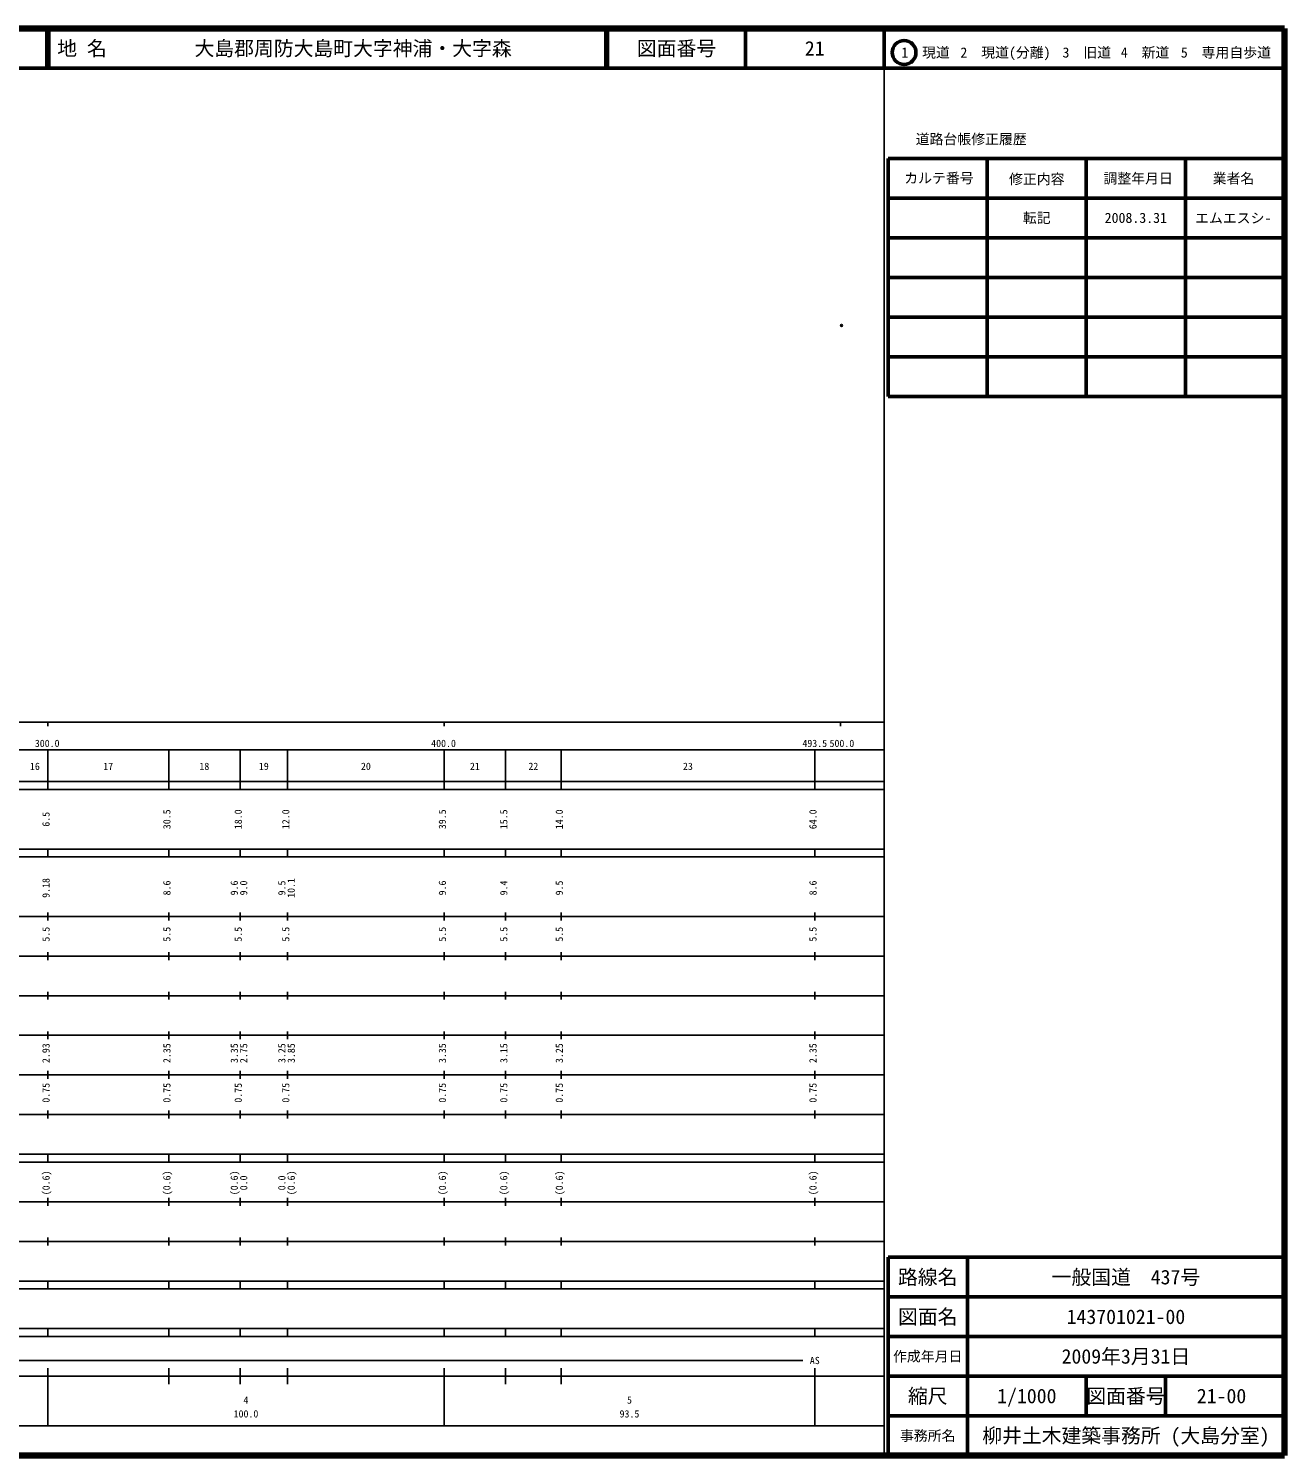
# Model space of a CAD drawing. Units: millimetres on the paper. Extents: x 40 to 680, y 20 to 380.
# Drawn here: x 363.1 to 680, y 20 to 380 of the extents above; entities that cross this region are included whole.
import ezdxf
from ezdxf.enums import TextEntityAlignment as Align

# ---------------------------------------------------------------- set-up
doc = ezdxf.new("R2010")
doc.units = ezdxf.units.MM
doc.header["$PDMODE"] = 32
doc.header["$PDSIZE"] = 0.5
doc.layers.add('M-OTRS', color=6, linetype='Continuous')
doc.layers.add('M-TTL-TXT', color=7, linetype='Continuous')
for name, color, linetype, lineweight in [('M-TTL', 2, 'Continuous', 140), ('M-TTL-BAND', 7, 'Continuous', 25), ('M-TTL-FRAM', 2, 'Continuous', 50), ('M-TTL-LINE', 7, 'Continuous', 50)]:
    doc.layers.add(name, color=color, linetype=linetype, lineweight=lineweight)
doc.styles.add('ＭＳ ゴシック', font='')
doc.styles.get('ＭＳ ゴシック').set_extended_font_data('MS Gothic')

msp = doc.modelspace()

# ---------------------------------------------------------------- linework, layer by layer
at = {"layer": 'M-OTRS'}
msp.add_point((568.265, 305.101), dxfattribs=at)
at = {"layer": 'M-TTL'}
for p, q in [((680, 380), (40, 380)), ((680, 20), (680, 380)), ((40, 20), (680, 20))]:
    msp.add_line(p, q, dxfattribs=at)
at = {"layer": 'M-TTL-BAND'}
for p, q in [((579, 20), (579, 370)), ((40, 205), (579, 205)), ((368, 205), (368, 204)), ((468, 205), (468, 204)), ((568, 205), (568, 204)), ((68, 198), (579, 198)), ((368, 188), (368, 198)), ((398.5, 188), (398.5, 198)), ((416.5, 188), (416.5, 198)), ((428.5, 188), (428.5, 198)), ((468, 188), (468, 198)), ((483.5, 188), (483.5, 198)), ((497.5, 188), (497.5, 198)), ((561.5, 188), (561.5, 198)), ((40, 190), (579, 190)), ((40, 188), (579, 188)), ((40, 173), (579, 173)), ((368, 171), (368, 173)), ((398.5, 171), (398.5, 173)), ((416.5, 171), (416.5, 173)), ((428.5, 171), (428.5, 173)), ((468, 171), (468, 173)), ((483.5, 171), (483.5, 173)), ((497.5, 171), (497.5, 173)), ((561.5, 171), (561.5, 173)), ((40, 171), (579, 171)), ((40, 156), (579, 156)), ((368, 155), (368, 157)), ((398.5, 155), (398.5, 157)), ((416.5, 155), (416.5, 157)), ((428.5, 155), (428.5, 157)), ((468, 155), (468, 157)), ((483.5, 155), (483.5, 157)), ((497.5, 155), (497.5, 157)), ((561.5, 155), (561.5, 157)), ((46, 146), (579, 146)), ((368, 145), (368, 147)), ((398.5, 145), (398.5, 147)), ((416.5, 145), (416.5, 147)), ((428.5, 145), (428.5, 147)), ((468, 145), (468, 147)), ((483.5, 145), (483.5, 147)), ((497.5, 145), (497.5, 147)), ((561.5, 145), (561.5, 147)), ((368, 135), (368, 137)), ((398.5, 135), (398.5, 137)), ((416.5, 135), (416.5, 137)), ((428.5, 135), (428.5, 137)), ((468, 135), (468, 137)), ((483.5, 135), (483.5, 137)), ((497.5, 135), (497.5, 137)), ((561.5, 135), (561.5, 137)), ((52, 136), (579, 136)), ((46, 126), (579, 126)), ((368, 125), (368, 127)), ((398.5, 125), (398.5, 127)), ((416.5, 125), (416.5, 127)), ((428.5, 125), (428.5, 127)), ((468, 125), (468, 127)), ((483.5, 125), (483.5, 127)), ((497.5, 125), (497.5, 127)), ((561.5, 125), (561.5, 127)), ((52, 116), (579, 116)), ((368, 115), (368, 117)), ((398.5, 115), (398.5, 117)), ((416.5, 115), (416.5, 117)), ((428.5, 115), (428.5, 117)), ((468, 115), (468, 117)), ((483.5, 115), (483.5, 117)), ((497.5, 115), (497.5, 117)), ((561.5, 115), (561.5, 117)), ((46, 106), (579, 106)), ((368, 105), (368, 107)), ((398.5, 105), (398.5, 107)), ((416.5, 105), (416.5, 107)), ((428.5, 105), (428.5, 107)), ((468, 105), (468, 107)), ((483.5, 105), (483.5, 107)), ((497.5, 105), (497.5, 107)), ((561.5, 105), (561.5, 107)), ((40, 96), (579, 96)), ((40, 94), (579, 94)), ((368, 94), (368, 96)), ((398.5, 94), (398.5, 96)), ((416.5, 94), (416.5, 96)), ((428.5, 94), (428.5, 96)), ((468, 94), (468, 96)), ((483.5, 94), (483.5, 96)), ((497.5, 94), (497.5, 96)), ((561.5, 94), (561.5, 96)), ((49, 84), (579, 84)), ((368, 83), (368, 85)), ((398.5, 83), (398.5, 85)), ((416.5, 83), (416.5, 85)), ((428.5, 83), (428.5, 85)), ((468, 83), (468, 85)), ((483.5, 83), (483.5, 85)), ((497.5, 83), (497.5, 85)), ((561.5, 83), (561.5, 85)), ((40, 74), (579, 74)), ((368, 73), (368, 75)), ((398.5, 73), (398.5, 75)), ((416.5, 73), (416.5, 75)), ((428.5, 73), (428.5, 75)), ((468, 73), (468, 75)), ((483.5, 73), (483.5, 75)), ((497.5, 73), (497.5, 75)), ((561.5, 73), (561.5, 75)), ((40, 64), (579, 64)), ((40, 62), (579, 62)), ((368, 62), (368, 64)), ((398.5, 62), (398.5, 64)), ((416.5, 62), (416.5, 64)), ((428.5, 62), (428.5, 64)), ((468, 62), (468, 64)), ((483.5, 62), (483.5, 64)), ((497.5, 62), (497.5, 64)), ((561.5, 62), (561.5, 64)), ((40, 52), (579, 52)), ((368, 50), (368, 52)), ((398.5, 50), (398.5, 52)), ((416.5, 50), (416.5, 52)), ((428.5, 50), (428.5, 52)), ((468, 50), (468, 52)), ((483.5, 50), (483.5, 52)), ((497.5, 50), (497.5, 52)), ((561.5, 50), (561.5, 52)), ((40, 50), (579, 50)), ((71, 44), (558.5, 44)), ((40, 40), (579, 40)), ((368, 27.5), (368, 42)), ((398.5, 38), (398.5, 42)), ((416.5, 38), (416.5, 42)), ((428.5, 38), (428.5, 42)), ((468, 27.5), (468, 42)), ((483.5, 38), (483.5, 42)), ((497.5, 38), (497.5, 42)), ((561.5, 27.5), (561.5, 42)), ((68, 27.5), (579, 27.5))]:
    msp.add_line(p, q, dxfattribs=at)
at = {"layer": 'M-TTL-FRAM'}
for p, q in [((580, 347.197), (580, 287.197)), ((580, 347.197), (680, 347.197)), ((580, 287.197), (680, 287.197)), ((680, 70), (580, 70)), ((580, 70), (580, 20))]:
    msp.add_line(p, q, dxfattribs=at)
at = {"layer": 'M-TTL-LINE'}
for p, q in [((367.75, 380), (367.75, 370)), ((368.25, 380), (368.25, 370)), ((508.747, 380), (508.747, 370)), ((509.247, 380), (509.247, 370)), ((543.997, 380), (543.997, 370)), ((579, 380), (579, 370)), ((40, 370), (680, 370)), ((605, 347.197), (605, 287.197)), ((630, 347.197), (630, 287.197)), ((655, 347.197), (655, 287.197)), ((580, 337.197), (680, 337.197)), ((580, 327.197), (680, 327.197)), ((580, 317.197), (680, 317.197)), ((580, 307.197), (680, 307.197)), ((580, 297.197), (680, 297.197)), ((600, 70), (600, 20)), ((680, 60), (580, 60)), ((680, 50), (580, 50)), ((680, 40), (580, 40)), ((630, 40), (630, 30)), ((650, 40), (650, 30)), ((680, 30), (580, 30))]:
    msp.add_line(p, q, dxfattribs=at)
msp.add_circle((584.031, 373.958), 3, dxfattribs=at)

# ---------------------------------------------------------------- texts
at = {"layer": 'M-TTL-BAND', "style": 'ＭＳ ゴシック'}
for s, p in [('300.0', (367.844, 198.195)), ('400.0', (467.844, 198.195)), ('493.5', (561.5, 198.195)), ('500.0', (568.344, 198.195)), ('16', (364.75, 192.405)), ('17', (383.25, 192.405)), ('18', (407.5, 192.405)), ('19', (422.5, 192.405)), ('20', (448.25, 192.405)), ('21', (475.75, 192.405)), ('22', (490.5, 192.405)), ('23', (529.5, 192.405)), ('AS', (561.5, 42.5)), ('4', (418, 32.523)), ('5', (514.75, 32.523)), ('100.0', (418, 29.033)), ('93.5', (514.75, 29.033))]:
    msp.add_text(s, height=1.833, dxfattribs=at).set_placement(p, align=Align.BOTTOM_CENTER)
for s, p in [('6.5', (369, 180.5)), ('30.5', (399.5, 180.5)), ('18.0', (417.5, 180.5)), ('12.0', (429.5, 180.5)), ('39.5', (469, 180.5)), ('15.5', (484.5, 180.5)), ('14.0', (498.5, 180.5)), ('64.0', (562.5, 180.5)), ('9.18', (369, 163.174)), ('8.6', (399.5, 163.174)), ('9.6', (416.5, 163.174)), ('9.0', (418.87, 163.174)), ('9.5', (428.5, 163.174)), ('10.1', (430.87, 163.174)), ('9.6', (469, 163.174)), ('9.4', (484.5, 163.174)), ('9.5', (498.5, 163.174)), ('8.6', (562.5, 163.174)), ('5.5', (369, 151.5)), ('5.5', (399.5, 151.5)), ('5.5', (417.5, 151.5)), ('5.5', (429.5, 151.5)), ('5.5', (469, 151.5)), ('5.5', (484.5, 151.5)), ('5.5', (498.5, 151.5)), ('5.5', (562.5, 151.5)), ('2.93', (369, 121.5)), ('2.35', (399.5, 121.5)), ('3.35', (416.5, 121.5)), ('2.75', (418.87, 121.5)), ('3.25', (428.5, 121.5)), ('3.85', (430.87, 121.5)), ('3.35', (469, 121.5)), ('3.15', (484.5, 121.5)), ('3.25', (498.5, 121.5)), ('2.35', (562.5, 121.5)), ('0.75', (369, 111.5)), ('0.75', (399.5, 111.5)), ('0.75', (417.5, 111.5)), ('0.75', (429.5, 111.5)), ('0.75', (469, 111.5)), ('0.75', (484.5, 111.5)), ('0.75', (498.5, 111.5)), ('0.75', (562.5, 111.5)), ('(0.6)', (369, 88.764)), ('(0.6)', (399.5, 88.764)), ('(0.6)', (416.5, 88.764)), ('0.0', (418.87, 88.764)), ('0.0', (428.5, 88.764)), ('(0.6)', (430.87, 88.764)), ('(0.6)', (469, 88.764)), ('(0.6)', (484.5, 88.764)), ('(0.6)', (498.5, 88.764)), ('(0.6)', (562.5, 88.764))]:
    msp.add_text(s, height=1.833, rotation=90, dxfattribs=at).set_placement(p, align=Align.BOTTOM_CENTER)
at = {"layer": 'M-TTL-TXT', "style": 'ＭＳ ゴシック'}
for s, p in [('地 名', (370.38, 375)), ('大島郡周防大島町大字神浦・大字森', (405.024, 375))]:
    msp.add_text(s, height=3.666, dxfattribs=at).set_placement(p, align=Align.MIDDLE_LEFT)
for s, height, p in [('図面番号', 3.666, (526.622, 375)), ('21', 3.666, (561.497, 375)), ('1\u3000現道', 2.566, (589.448, 373.958)), ('2\u3000現道(分離)', 2.566, (609.619, 373.958)), ('3\u3000旧道', 2.566, (630.121, 373.958)), ('4\u3000新道', 2.566, (644.824, 373.958)), ('5\u3000専用自歩道', 2.566, (665.228, 373.958)), ('道路台帳修正履歴', 2.566, (600.968, 352.113)), ('カルテ番号', 2.566, (592.839, 342.277)), ('修正内容', 2.566, (617.509, 342.023)), ('調整年月日', 2.566, (643.089, 342.197)), ('業者名', 2.566, (667.134, 342.197)), ('転記', 2.566, (617.5, 332.245)), ('2008.3.31', 2.566, (642.5, 332.245)), ('エムエスシ-', 2.566, (667.077, 332.189)), ('路線名', 3.666, (590, 65)), ('路線名', 3.666, (590, 65)), ('一般国道\u3000437号', 3.666, (640, 65)), ('図面名', 3.666, (590, 55)), ('図面名', 3.666, (590, 55)), ('143701021-00', 3.666, (640, 55)), ('2009年3月31日', 3.666, (640, 45)), ('作成年月日', 2.566, (590, 45)), ('作成年月日', 2.566, (590, 45)), ('縮尺', 3.666, (590, 35)), ('縮尺', 3.666, (590, 35)), ('1/1000', 3.666, (615, 35)), ('図面番号', 3.666, (640, 35)), ('図面番号', 3.666, (640, 35)), ('21-00', 3.666, (664.125, 35)), ('事務所名', 2.566, (590, 25)), ('事務所名', 2.566, (590, 25)), ('柳井土木建築事務所 (大島分室)', 3.666, (640, 25))]:
    msp.add_text(s, height=height, dxfattribs=at).set_placement(p, align=Align.MIDDLE_CENTER)

doc.saveas('drawing.dxf')
